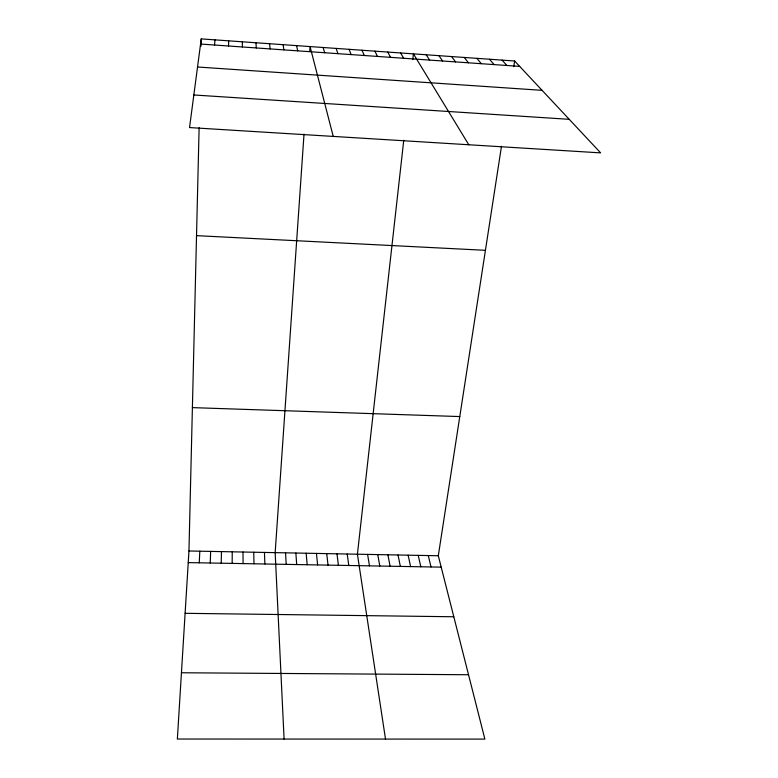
<?xml version="1.0" encoding="UTF-8"?>
<svg xmlns="http://www.w3.org/2000/svg" width="778" height="778" viewBox="0 0 778 778"><rect width="100%" height="100%" fill="white"/><g stroke="black" fill="none" stroke-linecap="round" stroke-linejoin="round"><path stroke-width="1.17" d="M232.165 563.398L232.243 551.816M221.215 563.204L221.458 551.612M501.479 146.264L438.306 555.755L484.879 739.1L177.355 739.032L188.957 550.989L199.119 127.631M201.084 45.99L201.249 38.9L514.628 61.005L600.645 152.877L189.54 127.563L201.249 38.9M228.518 46.009L228.683 40.835M210.245 563L210.643 551.408M199.256 562.805L199.81 551.203M304.023 134.098L275.159 552.643L284.087 739.051M309.741 51.241L310.062 46.573L333.227 136.413M214.563 45.027L214.991 39.873M403.753 140.244L357.413 554.208L385.509 739.081M412.778 59.614L413.419 53.867L468.784 144.757M513.752 66.684L514.628 61.005M181.439 672.766L468.531 674.74M185.106 613.317L453.807 616.76M188.237 562.611L441.204 567.143M188.957 550.989L438.306 555.755M192.399 407.623L459.779 416.57M196.523 235.646L485.423 250.312M193.848 94.974L569.233 119.326M197.544 67.005L542.081 90.336M200.578 44.045L519.675 66.393M502.092 60.12L506.916 65.498M489.527 59.235L494.127 64.603M476.924 58.35L481.3 63.708M464.291 57.455L468.434 62.804M451.619 56.561L455.538 61.9M438.918 55.666L442.614 60.995M426.188 54.771L429.651 60.091M400.621 52.962L403.626 58.262M387.784 52.058L390.556 57.348M374.918 51.154L377.456 56.434M362.013 50.239L364.318 55.51M349.079 49.325L351.141 54.596M336.106 48.411L337.934 53.663M323.103 47.497L324.689 52.739M428.27 555.56L431.022 566.958M418.214 555.366L420.82 566.783M408.129 555.181L410.599 566.598M296.593 45.63L297.692 50.852M398.025 554.986L400.349 566.413M387.901 554.792L390.079 566.228M377.758 554.597L379.8 566.044M367.595 554.403L369.482 565.859M283.085 44.677L283.931 49.889M347.202 554.014L348.797 565.489M336.981 553.819L338.42 565.305M269.538 43.714L270.141 48.917M326.731 553.625L328.024 565.12M316.452 553.43L317.609 564.925M306.162 553.226L307.164 564.74M295.854 553.032L296.7 564.556M255.952 42.761L256.302 47.954M285.516 552.837L286.216 564.361M264.462 552.438L264.86 563.982M253.745 552.234L253.988 563.787M242.337 41.798L242.425 46.981M243.008 552.03L243.086 563.593"/></g></svg>
